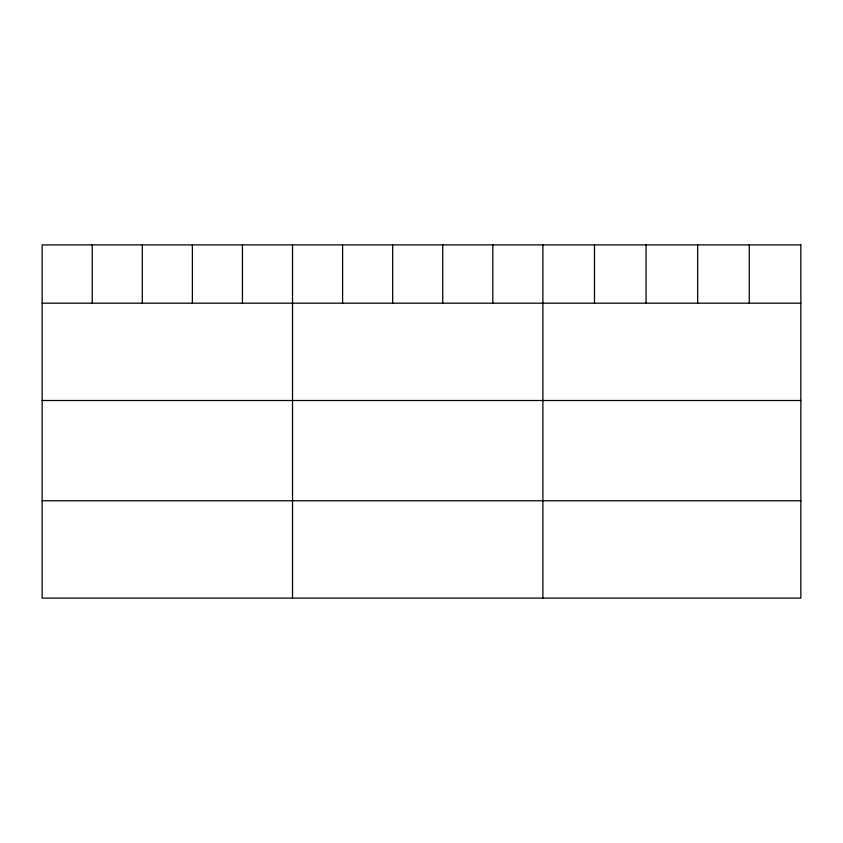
<?xml version="1.0" encoding="UTF-8"?>
<svg xmlns="http://www.w3.org/2000/svg" width="843" height="843" viewBox="0 0 843 843"><rect width="100%" height="100%" fill="white"/><g stroke="black" fill="none" stroke-linecap="round" stroke-linejoin="round"><path stroke-width="1.26" d="M42.15 303.185L800.85 303.185M42.15 400.509L800.85 400.509M42.15 500.774L800.85 500.774M749.258 244.902L749.258 303.185M697.667 244.902L697.667 303.185M646.075 244.902L646.075 303.185M594.484 244.902L594.484 303.185M542.892 244.902L542.892 598.098M492.818 244.902L492.818 303.185M442.744 244.902L442.744 303.185M392.669 244.902L392.669 303.185M342.595 244.902L342.595 303.185M292.521 244.902L292.521 598.098M242.447 244.902L242.447 303.185M192.373 244.902L192.373 303.185M142.298 244.902L142.298 303.185M92.224 244.902L92.224 303.185M800.85 244.902L42.15 244.902L42.15 598.098L800.85 598.098L800.85 244.902"/></g></svg>
